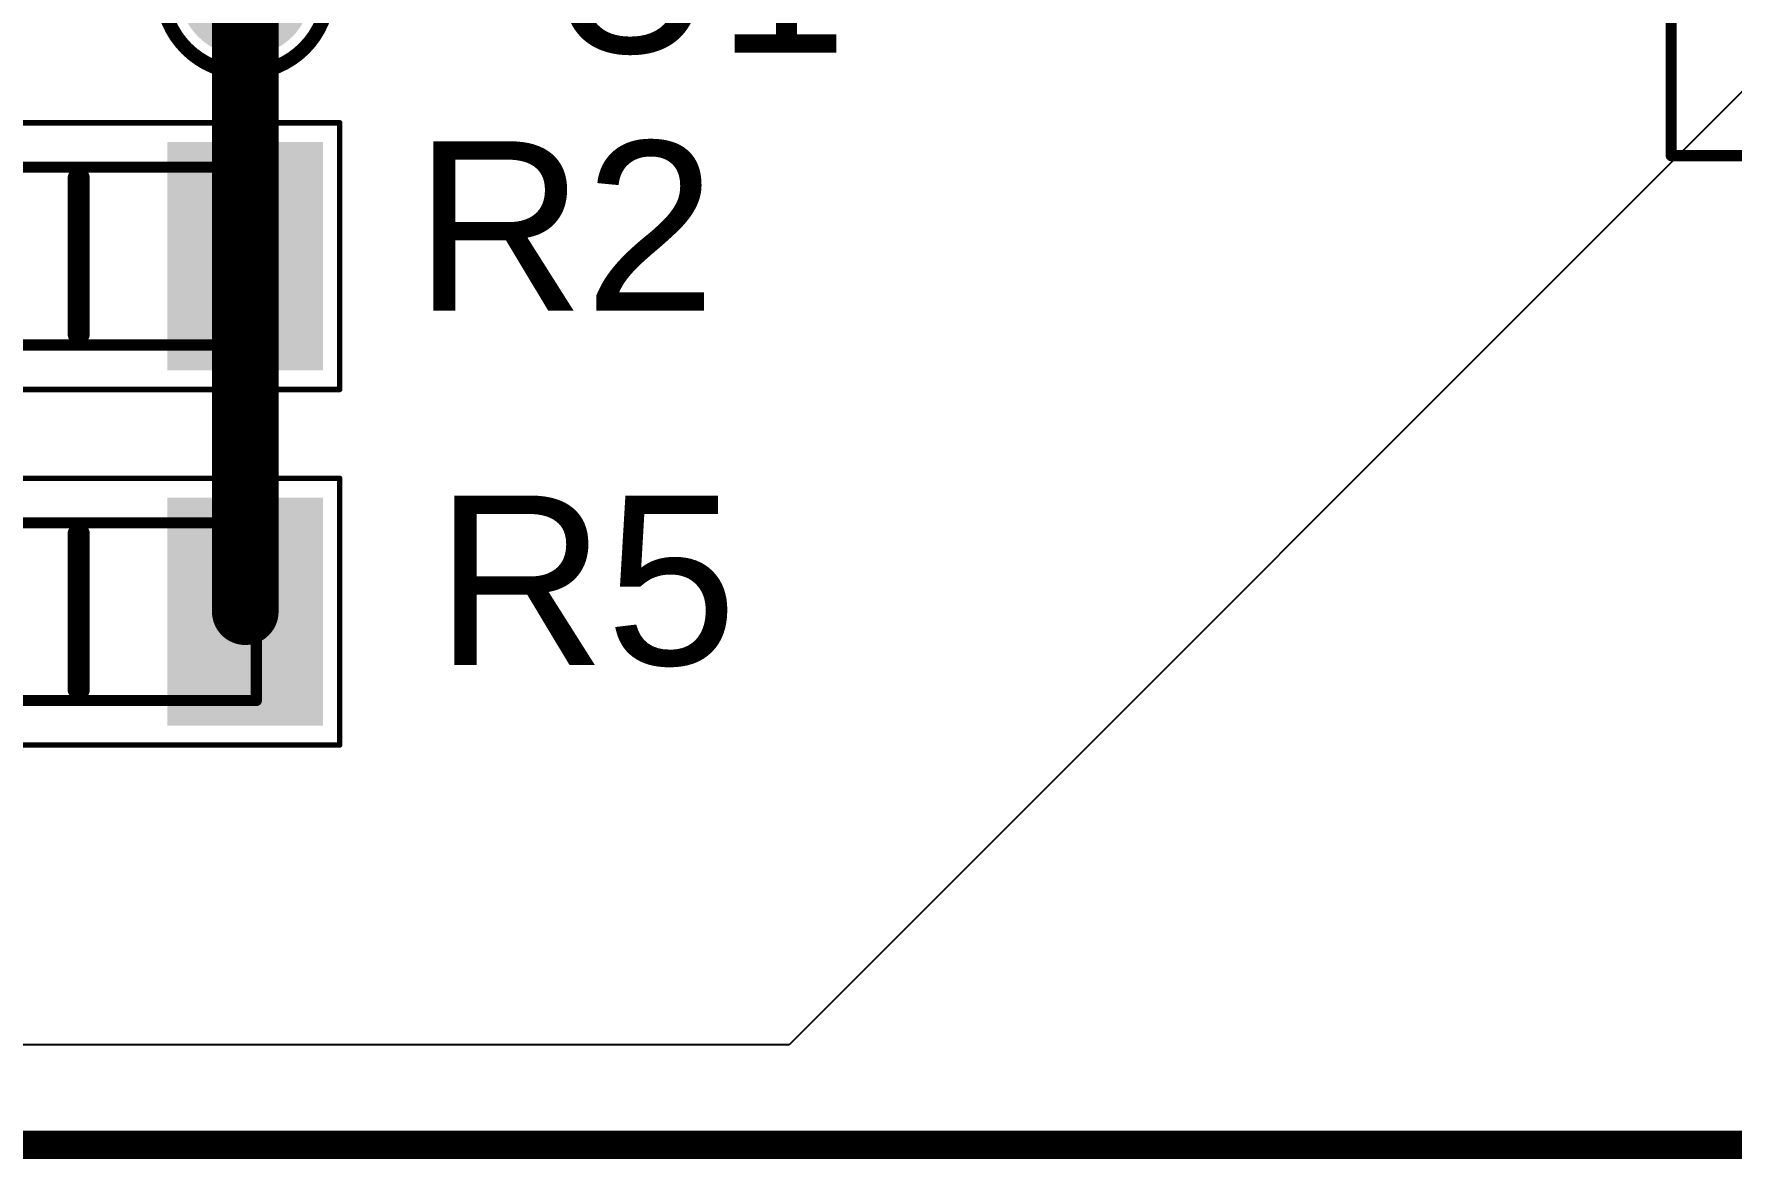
# Model space of a CAD drawing. Header units: inches. Extents: x -6 to 108, y -5 to 42.
# Drawn here: x 28.7 to 43.98, y -4.73 to 5.4 of the extents above; entities that cross this region are included whole.
import ezdxf

# ---------------------------------------------------------------- set-up
doc = ezdxf.new("R2010")
doc.units = ezdxf.units.IN
for name, color, linetype in [('Bottom Assembly', 76, 'Continuous'), ('Bottom Layer', 5, 'Continuous'), ('Keep-Out Layer', 6, 'Continuous'), ('Mechanical 7', 56, 'Continuous'), ('Top Layer', 1, 'Continuous'), ('Top Overlay', 2, 'Continuous'), ('Top Paste', 8, 'Continuous'), ('Top Solder', 216, 'Continuous')]:
    doc.layers.add(name, color=color, linetype=linetype)
doc.styles.add('Arial', font='', dxfattribs={"height": 0.2})
doc.styles.get('Arial').set_extended_font_data('Arial')

# ---------------------------------------------------------------- blocks, each defined once
blk = doc.blocks.new('TP_12')
at = {"layer": 'Top Layer'}
h = blk.add_hatch(color=1, dxfattribs=at)
edge = h.paths.add_edge_path()
edge.add_arc((0, 0), 0.499999, 0, 360)
at = {"layer": 'Top Solder'}
h = blk.add_hatch(color=216, dxfattribs=at)
edge = h.paths.add_edge_path()
edge.add_arc((0, 0), 0.5999987999999999, 0, 360)
at = {"layer": 'Top Overlay'}
for points in [[(0.75000104, 0, 0.127, 0.127, 1), (-0.75000104, 0, 0.127, 0.127, 1)], [(-0.78175104, 0, 0.0635, 0.0635, 1), (-0.71825104, 0, 0.0635, 0.0635, 1)], [(0.71825104, 0, 0.0635, 0.0635, 1), (0.78175104, 0, 0.0635, 0.0635, 1)]]:
    blk.add_lwpolyline(points, format="xyseb", close=True, dxfattribs=at)
blk = doc.blocks.new('11328_T078_19')
at = {"layer": 'Bottom Assembly'}
for points in [[(-3.800094, -26.42997, 0.100076, 0.100076, 0), (-3.800094, 3.56997, 0.100076, 0.100076, 0)], [(-3.800094, -26.42997, 0.100076, 0.100076, 0), (29.200094, -26.42997, 0.100076, 0.100076, 0)]]:
    blk.add_lwpolyline(points, format="xyseb", dxfattribs=at)
blk.add_lwpolyline([(-3.825113, -26.42997, 0.050038, 0.050038, 1), (-3.775075, -26.42997, 0.050038, 0.050038, 1)], format="xyseb", close=True, dxfattribs=at)
blk.add_lwpolyline([(-3.825113, -26.42997, 0.050038, 0.050038, 1), (-3.775075, -26.42997, 0.050038, 0.050038, 1)], format="xyseb", close=True, dxfattribs=at)
blk = doc.blocks.new('R1206_21')
at = {"layer": 'Top Layer'}
for points in [[(-2.100072, -0.924941), (-2.100072, 0.924941), (-0.900176, 0.924941), (-0.900176, -0.924941)], [(0.900176, -0.924941), (0.900176, 0.924941), (2.100072, 0.924941), (2.100072, -0.924941)]]:
    blk.add_hatch(color=1, dxfattribs=at).paths.add_polyline_path(points)
at = {"layer": 'Top Paste'}
for points in [[(-2.100072, -0.924941), (-2.100072, 0.924941), (-0.900176, 0.924941), (-0.900176, -0.924941)], [(0.900176, -0.924941), (0.900176, 0.924941), (2.100072, 0.924941), (2.100072, -0.924941)]]:
    blk.add_hatch(color=8, dxfattribs=at).paths.add_polyline_path(points)
at = {"layer": 'Top Solder'}
for points in [[(-2.201672, -1.026541), (-2.201672, 1.026541), (-0.7985760000000001, 1.026541), (-0.7985760000000001, -1.026541)], [(0.7985760000000001, -1.026541), (0.7985760000000001, 1.026541), (2.201672, 1.026541), (2.201672, -1.026541)]]:
    blk.add_hatch(color=216, dxfattribs=at).paths.add_polyline_path(points)
at = {"layer": 'Bottom Assembly'}
for points in [[(2.350008, 1.199896, 0.050038, 0.050038, 0), (-2.350008, 1.199896, 0.050038, 0.050038, 0)], [(-2.350008, 1.199896, 0.050038, 0.050038, 0), (-2.350008, -1.199896, 0.050038, 0.050038, 0)], [(2.350008, 1.199896, 0.050038, 0.050038, 0), (2.350008, -1.199896, 0.050038, 0.050038, 0)], [(1.599946, 0.8000999999999999, 0.100076, 0.100076, 0), (-1.599946, 0.8000999999999999, 0.100076, 0.100076, 0)], [(-1.599946, 0.8000999999999999, 0.100076, 0.100076, 0), (-1.599946, -0.8000999999999999, 0.100076, 0.100076, 0)], [(1.599946, 0.8000999999999999, 0.100076, 0.100076, 0), (1.599946, -0.8000999999999999, 0.100076, 0.100076, 0)], [(1.599946, -0.8000999999999999, 0.100076, 0.100076, 0), (-1.599946, -0.8000999999999999, 0.100076, 0.100076, 0)], [(2.350008, -1.199896, 0.050038, 0.050038, 0), (-2.350008, -1.199896, 0.050038, 0.050038, 0)]]:
    blk.add_lwpolyline(points, format="xyseb", dxfattribs=at)
for points in [[(-2.3625175, 1.199896, 0.025019, 0.025019, 1), (-2.3374985, 1.199896, 0.025019, 0.025019, 1)], [(-2.3625175, 1.199896, 0.025019, 0.025019, 1), (-2.3374985, 1.199896, 0.025019, 0.025019, 1)], [(2.3374985, 1.199896, 0.025019, 0.025019, 1), (2.3625175, 1.199896, 0.025019, 0.025019, 1)], [(2.3374985, 1.199896, 0.025019, 0.025019, 1), (2.3625175, 1.199896, 0.025019, 0.025019, 1)], [(-1.624965, 0.8000999999999999, 0.050038, 0.050038, 1), (-1.574927, 0.8000999999999999, 0.050038, 0.050038, 1)], [(-1.624965, 0.8000999999999999, 0.050038, 0.050038, 1), (-1.574927, 0.8000999999999999, 0.050038, 0.050038, 1)], [(1.574927, 0.8000999999999999, 0.050038, 0.050038, 1), (1.624965, 0.8000999999999999, 0.050038, 0.050038, 1)], [(1.574927, 0.8000999999999999, 0.050038, 0.050038, 1), (1.624965, 0.8000999999999999, 0.050038, 0.050038, 1)], [(-1.624965, -0.8000999999999999, 0.050038, 0.050038, 1), (-1.574927, -0.8000999999999999, 0.050038, 0.050038, 1)], [(-1.624965, -0.8000999999999999, 0.050038, 0.050038, 1), (-1.574927, -0.8000999999999999, 0.050038, 0.050038, 1)], [(1.574927, -0.8000999999999999, 0.050038, 0.050038, 1), (1.624965, -0.8000999999999999, 0.050038, 0.050038, 1)], [(1.574927, -0.8000999999999999, 0.050038, 0.050038, 1), (1.624965, -0.8000999999999999, 0.050038, 0.050038, 1)], [(-2.3625175, -1.199896, 0.025019, 0.025019, 1), (-2.3374985, -1.199896, 0.025019, 0.025019, 1)], [(-2.3625175, -1.199896, 0.025019, 0.025019, 1), (-2.3374985, -1.199896, 0.025019, 0.025019, 1)], [(2.3374985, -1.199896, 0.025019, 0.025019, 1), (2.3625175, -1.199896, 0.025019, 0.025019, 1)], [(2.3374985, -1.199896, 0.025019, 0.025019, 1), (2.3625175, -1.199896, 0.025019, 0.025019, 1)]]:
    blk.add_lwpolyline(points, format="xyseb", close=True, dxfattribs=at)
at = {"layer": 'Mechanical 7'}
blk.add_lwpolyline([(0, 0.700024, 0.199898, 0.199898, 0), (0, -0.700024, 0.199898, 0.199898, 0)], format="xyseb", dxfattribs=at)
for points in [[(-0.0499745, 0.700024, 0.099949, 0.099949, 1), (0.0499745, 0.700024, 0.099949, 0.099949, 1)], [(-0.0499745, -0.700024, 0.099949, 0.099949, 1), (0.0499745, -0.700024, 0.099949, 0.099949, 1)]]:
    blk.add_lwpolyline(points, format="xyseb", close=True, dxfattribs=at)
blk = doc.blocks.new('R1206_23')
at = {"layer": 'Top Layer'}
for points in [[(-2.100072, -0.924941), (-2.100072, 0.924941), (-0.900176, 0.924941), (-0.900176, -0.924941)], [(0.900176, -0.924941), (0.900176, 0.924941), (2.100072, 0.924941), (2.100072, -0.924941)]]:
    blk.add_hatch(color=1, dxfattribs=at).paths.add_polyline_path(points)
at = {"layer": 'Top Paste'}
for points in [[(-2.100072, -0.924941), (-2.100072, 0.924941), (-0.900176, 0.924941), (-0.900176, -0.924941)], [(0.900176, -0.924941), (0.900176, 0.924941), (2.100072, 0.924941), (2.100072, -0.924941)]]:
    blk.add_hatch(color=8, dxfattribs=at).paths.add_polyline_path(points)
at = {"layer": 'Top Solder'}
for points in [[(-2.201672, -1.026541), (-2.201672, 1.026541), (-0.7985760000000001, 1.026541), (-0.7985760000000001, -1.026541)], [(0.7985760000000001, -1.026541), (0.7985760000000001, 1.026541), (2.201672, 1.026541), (2.201672, -1.026541)]]:
    blk.add_hatch(color=216, dxfattribs=at).paths.add_polyline_path(points)
at = {"layer": 'Bottom Assembly'}
for points in [[(-2.350008, -1.199896, 0.050038, 0.050038, 0), (-2.350008, 1.199896, 0.050038, 0.050038, 0)], [(-2.350008, 1.199896, 0.050038, 0.050038, 0), (2.350008, 1.199896, 0.050038, 0.050038, 0)], [(2.350008, -1.199896, 0.050038, 0.050038, 0), (2.350008, 1.199896, 0.050038, 0.050038, 0)], [(-1.599946, 0.8000999999999999, 0.100076, 0.100076, 0), (1.599946, 0.8000999999999999, 0.100076, 0.100076, 0)], [(-1.599946, -0.8000999999999999, 0.100076, 0.100076, 0), (-1.599946, 0.8000999999999999, 0.100076, 0.100076, 0)], [(1.599946, -0.8000999999999999, 0.100076, 0.100076, 0), (1.599946, 0.8000999999999999, 0.100076, 0.100076, 0)], [(-1.599946, -0.8000999999999999, 0.100076, 0.100076, 0), (1.599946, -0.8000999999999999, 0.100076, 0.100076, 0)], [(-2.350008, -1.199896, 0.050038, 0.050038, 0), (2.350008, -1.199896, 0.050038, 0.050038, 0)]]:
    blk.add_lwpolyline(points, format="xyseb", dxfattribs=at)
for points in [[(-2.3625175, 1.199896, 0.025019, 0.025019, 1), (-2.3374985, 1.199896, 0.025019, 0.025019, 1)], [(-2.3625175, 1.199896, 0.025019, 0.025019, 1), (-2.3374985, 1.199896, 0.025019, 0.025019, 1)], [(2.3374985, 1.199896, 0.025019, 0.025019, 1), (2.3625175, 1.199896, 0.025019, 0.025019, 1)], [(2.3374985, 1.199896, 0.025019, 0.025019, 1), (2.3625175, 1.199896, 0.025019, 0.025019, 1)], [(-1.624965, 0.8000999999999999, 0.050038, 0.050038, 1), (-1.574927, 0.8000999999999999, 0.050038, 0.050038, 1)], [(-1.624965, 0.8000999999999999, 0.050038, 0.050038, 1), (-1.574927, 0.8000999999999999, 0.050038, 0.050038, 1)], [(1.574927, 0.8000999999999999, 0.050038, 0.050038, 1), (1.624965, 0.8000999999999999, 0.050038, 0.050038, 1)], [(1.574927, 0.8000999999999999, 0.050038, 0.050038, 1), (1.624965, 0.8000999999999999, 0.050038, 0.050038, 1)], [(-1.624965, -0.8000999999999999, 0.050038, 0.050038, 1), (-1.574927, -0.8000999999999999, 0.050038, 0.050038, 1)], [(-1.624965, -0.8000999999999999, 0.050038, 0.050038, 1), (-1.574927, -0.8000999999999999, 0.050038, 0.050038, 1)], [(1.574927, -0.8000999999999999, 0.050038, 0.050038, 1), (1.624965, -0.8000999999999999, 0.050038, 0.050038, 1)], [(1.574927, -0.8000999999999999, 0.050038, 0.050038, 1), (1.624965, -0.8000999999999999, 0.050038, 0.050038, 1)], [(-2.3625175, -1.199896, 0.025019, 0.025019, 1), (-2.3374985, -1.199896, 0.025019, 0.025019, 1)], [(-2.3625175, -1.199896, 0.025019, 0.025019, 1), (-2.3374985, -1.199896, 0.025019, 0.025019, 1)], [(2.3374985, -1.199896, 0.025019, 0.025019, 1), (2.3625175, -1.199896, 0.025019, 0.025019, 1)], [(2.3374985, -1.199896, 0.025019, 0.025019, 1), (2.3625175, -1.199896, 0.025019, 0.025019, 1)]]:
    blk.add_lwpolyline(points, format="xyseb", close=True, dxfattribs=at)
at = {"layer": 'Mechanical 7'}
blk.add_lwpolyline([(0, -0.700024, 0.199898, 0.199898, 0), (0, 0.700024, 0.199898, 0.199898, 0)], format="xyseb", dxfattribs=at)
for points in [[(-0.0499745, 0.700024, 0.099949, 0.099949, 1), (0.0499745, 0.700024, 0.099949, 0.099949, 1)], [(-0.0499745, -0.700024, 0.099949, 0.099949, 1), (0.0499745, -0.700024, 0.099949, 0.099949, 1)]]:
    blk.add_lwpolyline(points, format="xyseb", close=True, dxfattribs=at)

msp = doc.modelspace()

# ---------------------------------------------------------------- linework, layer by layer
at = {"layer": 'Bottom Layer'}
for p, q in [((44.4999999, 5.29999956), (35.49999758, -3.70000276)), ((35.49999758, -3.70000276), (-4.29999902, -3.70000022))]:
    msp.add_line(p, q, dxfattribs=at)
at = {"layer": 'Keep-Out Layer'}
msp.add_lwpolyline([(-5.79999856, -4.60000096, 0.254, 0.254, 0), (107.8000003, -4.60000096, 0.254, 0.254, 0)], format="xyseb", dxfattribs=at)
at = {"layer": 'Top Layer'}
for points in [[(30.60006326, 3.40006178, 0.5999987999999999, 0.5999987999999999, 0), (30.60006326, 5.7999376, 0.5999987999999999, 0.5999987999999999, 0)], [(30.60006326, 3.40006178, 0.5999987999999999, 0.5999987999999999, 0), (30.60012421999999, 3.40000082, 0.5999987999999999, 0.5999987999999999, 0)], [(30.60012421999999, 0.1999996, 0.5999987999999999, 0.5999987999999999, 0), (30.60012421999999, 3.40000082, 0.5999987999999999, 0.5999987999999999, 0)]]:
    msp.add_lwpolyline(points, format="xyseb", dxfattribs=at)
for points in [[(30.45006356, 3.40006178, 0.2999994, 0.2999994, 1), (30.75006296, 3.40006178, 0.2999994, 0.2999994, 1)], [(30.45006356, 3.40006178, 0.2999994, 0.2999994, 1), (30.75006296, 3.40006178, 0.2999994, 0.2999994, 1)], [(30.45012452, 3.40000082, 0.2999994, 0.2999994, 1), (30.75012392, 3.40000082, 0.2999994, 0.2999994, 1)], [(30.45012452, 3.40000082, 0.2999994, 0.2999994, 1), (30.75012392, 3.40000082, 0.2999994, 0.2999994, 1)], [(30.45012452, 0.1999996, 0.2999994, 0.2999994, 1), (30.75012392, 0.1999996, 0.2999994, 0.2999994, 1)]]:
    msp.add_lwpolyline(points, format="xyseb", close=True, dxfattribs=at)

# ---------------------------------------------------------------- block references
for name, p in [('11328_T078_19', (47.24399746, 30.734)), ('R1206_23', (29.10000022, 3.40000082))]:
    msp.add_blockref(name, p)
for name, p, rotation in [('TP_12', (30.59999976, 5.8000011), 90), ('R1206_21', (29.10000022, 0.1999996), 180)]:
    msp.add_blockref(name, p, dxfattribs=dict(rotation=rotation))

# ---------------------------------------------------------------- texts
at = {"layer": 'Top Overlay', "style": 'Arial'}
for s, p in [('U1', (33.30783788, 5.230421339999999)), ('R2', (32.11832286, 2.91013134)), ('R5', (32.30986426, -0.2792984))]:
    msp.add_text(s, height=1.524, dxfattribs=at).set_placement(p)

doc.saveas('drawing.dxf')
